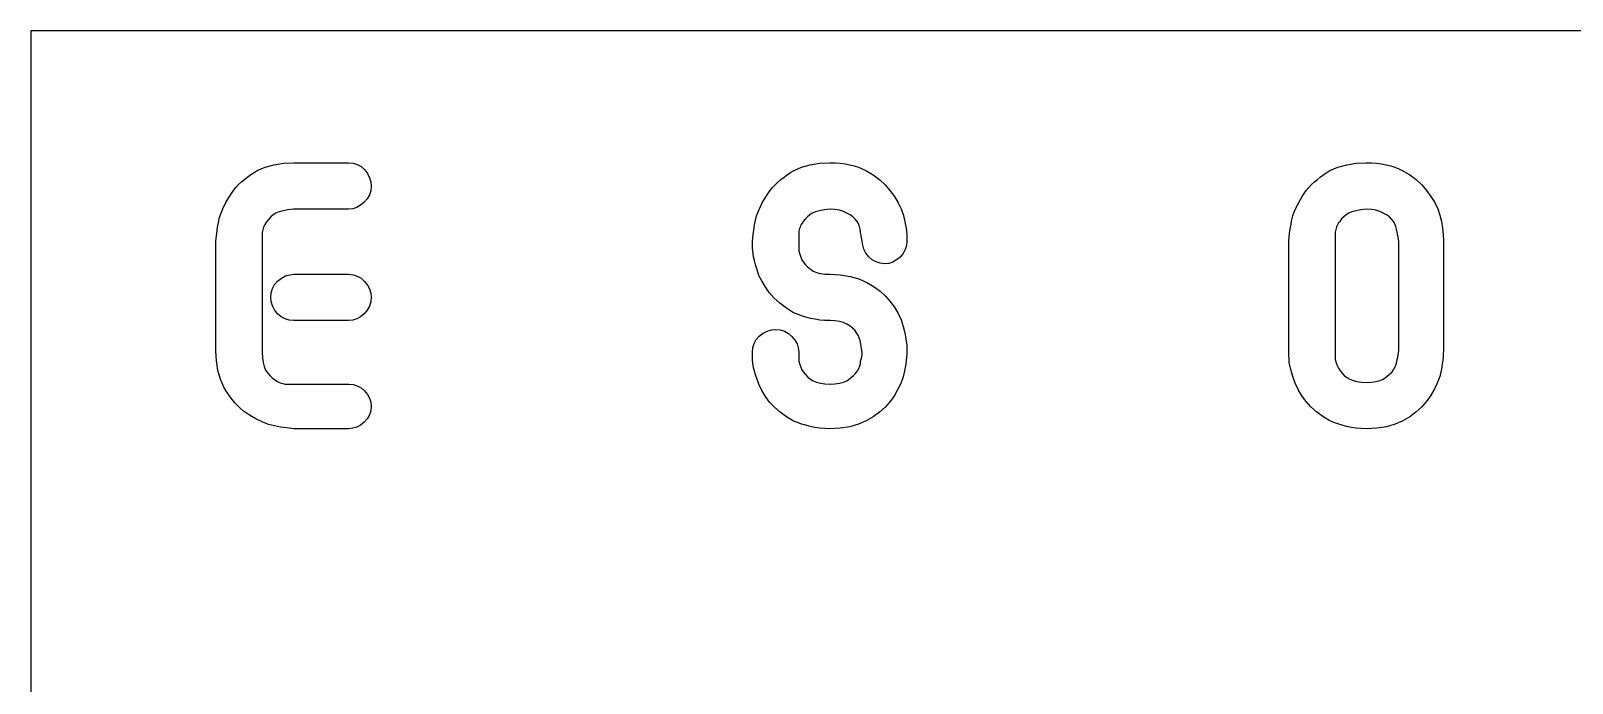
# Model space of a CAD drawing. Header units: metres. Extents: x 0 to 220, y 0 to 220.
# Drawn here: x 0 to 57.5, y 195.7 to 220 of the extents above; entities that cross this region are included whole.
import ezdxf

# ---------------------------------------------------------------- set-up
doc = ezdxf.new("R2010")
doc.units = ezdxf.units.M

msp = doc.modelspace()

# ---------------------------------------------------------------- linework, layer by layer
for p, q in [((220, 220), (0, 220)), ((0, 220), (0, 0)), ((8.44289, 214.784), (8.74132, 214.912)), ((8.74132, 214.912), (9.06764, 215.003)), ((9.06764, 215.003), (9.42183, 215.058)), ((9.42183, 215.058), (9.80389, 215.076)), ((9.80389, 215.076), (11.8459, 215.076)), ((11.8459, 215.076), (12.0133, 215.06)), ((12.0133, 215.06), (12.1686, 215.013)), ((12.1686, 215.013), (12.3118, 214.934)), ((12.3118, 214.934), (12.4429, 214.823)), ((28.4339, 214.781), (28.7311, 214.91)), ((28.7311, 214.91), (29.0559, 215.002)), ((29.0559, 215.002), (29.4081, 215.058)), ((29.4081, 215.058), (29.7879, 215.076)), ((29.7879, 215.076), (29.9845, 215.071)), ((29.9845, 215.071), (30.1741, 215.057)), ((30.1741, 215.057), (30.3569, 215.033)), ((30.3569, 215.033), (30.5329, 214.999)), ((30.5329, 214.999), (30.6998, 214.957)), ((30.6998, 214.957), (30.8546, 214.907)), ((48.4339, 214.784), (48.7311, 214.912)), ((48.7311, 214.912), (49.0559, 215.003)), ((49.0559, 215.003), (49.4081, 215.058)), ((49.4081, 215.058), (49.7879, 215.076)), ((49.7879, 215.076), (49.9845, 215.071)), ((49.9845, 215.071), (50.1741, 215.057)), ((50.1741, 215.057), (50.3569, 215.033)), ((50.3569, 215.033), (50.5329, 214.999)), ((50.5329, 214.999), (50.6998, 214.957)), ((50.6998, 214.957), (50.8546, 214.907)), ((7.74788, 214.26), (7.85539, 214.361)), ((7.85539, 214.361), (7.96988, 214.457)), ((7.96988, 214.457), (8.08832, 214.548)), ((8.08832, 214.548), (8.20663, 214.633)), ((8.20663, 214.633), (8.32483, 214.712)), ((8.32483, 214.712), (8.44289, 214.784)), ((12.4429, 214.823), (12.5522, 214.674)), ((12.5522, 214.674), (12.6304, 214.521)), ((12.6304, 214.521), (12.6772, 214.365)), ((12.6772, 214.365), (12.6929, 214.205)), ((27.7434, 214.252), (27.8503, 214.353)), ((27.8503, 214.353), (27.9639, 214.45)), ((27.9639, 214.45), (28.0814, 214.542)), ((28.0814, 214.542), (28.1989, 214.628)), ((28.1989, 214.628), (28.3164, 214.708)), ((28.3164, 214.708), (28.4339, 214.781)), ((30.8546, 214.907), (30.9973, 214.849)), ((30.9973, 214.849), (31.1279, 214.783)), ((31.1279, 214.783), (31.4068, 214.622)), ((31.4068, 214.622), (31.6494, 214.445)), ((31.6494, 214.445), (31.8557, 214.252)), ((47.7434, 214.26), (47.8503, 214.361)), ((47.8503, 214.361), (47.9639, 214.457)), ((47.9639, 214.457), (48.0814, 214.548)), ((48.0814, 214.548), (48.1989, 214.633)), ((48.1989, 214.633), (48.3164, 214.712)), ((48.3164, 214.712), (48.4339, 214.784)), ((50.8546, 214.907), (50.9973, 214.85)), ((50.9973, 214.85), (51.1279, 214.784)), ((51.1279, 214.784), (51.4068, 214.623)), ((51.4068, 214.623), (51.6494, 214.447)), ((51.6494, 214.447), (51.8557, 214.254)), ((7.26889, 213.591), (7.40263, 213.821)), ((7.40263, 213.821), (7.55389, 214.046)), ((7.55389, 214.046), (7.64738, 214.156)), ((7.64738, 214.156), (7.74788, 214.26)), ((12.6266, 213.879), (12.5438, 213.734)), ((12.6763, 214.036), (12.6266, 213.879)), ((12.6929, 214.205), (12.6763, 214.036)), ((27.2671, 213.576), (27.3999, 213.809)), ((27.3999, 213.809), (27.5499, 214.036)), ((27.5499, 214.036), (27.6433, 214.146)), ((27.6433, 214.146), (27.7434, 214.252)), ((31.8557, 214.252), (32.0259, 214.044)), ((32.0259, 214.044), (32.1973, 213.819)), ((32.1973, 213.819), (32.3384, 213.588)), ((47.2671, 213.591), (47.3999, 213.821)), ((47.3999, 213.821), (47.5499, 214.046)), ((47.5499, 214.046), (47.6433, 214.156)), ((47.6433, 214.156), (47.7434, 214.26)), ((51.8557, 214.254), (52.0259, 214.046)), ((52.0259, 214.046), (52.1973, 213.822)), ((52.1973, 213.822), (52.3384, 213.592)), ((7.05389, 213.114), (7.15263, 213.355)), ((7.15263, 213.355), (7.26889, 213.591)), ((9.13689, 213.193), (9.03983, 213.132)), ((9.25395, 213.245), (9.13689, 213.193)), ((9.40314, 213.288), (9.25395, 213.245)), ((9.58444, 213.323), (9.40314, 213.288)), ((9.79788, 213.348), (9.58444, 213.323)), ((11.8439, 213.348), (9.79788, 213.348)), ((12.0004, 213.364), (11.8439, 213.348)), ((12.1499, 213.411), (12.0004, 213.364)), ((12.2924, 213.491), (12.1499, 213.411)), ((12.4279, 213.601), (12.2924, 213.491)), ((12.5438, 213.734), (12.4279, 213.601)), ((27.0529, 213.095), (27.1514, 213.338)), ((27.1514, 213.338), (27.2671, 213.576)), ((29.1349, 213.193), (29.0383, 213.132)), ((29.2519, 213.245), (29.1349, 213.193)), ((29.4009, 213.288), (29.2519, 213.245)), ((29.5819, 213.323), (29.4009, 213.288)), ((29.7949, 213.348), (29.5819, 213.323)), ((29.9798, 213.339), (29.7949, 213.348)), ((30.1454, 213.31), (29.9798, 213.339)), ((30.2917, 213.262), (30.1454, 213.31)), ((30.5417, 213.13), (30.2917, 213.262)), ((32.3384, 213.588), (32.4492, 213.354)), ((32.4492, 213.354), (32.5299, 213.115)), ((47.0529, 213.114), (47.1514, 213.355)), ((47.1514, 213.355), (47.2671, 213.591)), ((49.1349, 213.195), (49.0383, 213.135)), ((49.2519, 213.246), (49.1349, 213.195)), ((49.4009, 213.289), (49.2519, 213.246)), ((49.5819, 213.323), (49.4009, 213.289)), ((49.7949, 213.348), (49.5819, 213.323)), ((49.9798, 213.339), (49.7949, 213.348)), ((50.1454, 213.31), (49.9798, 213.339)), ((50.2917, 213.263), (50.1454, 213.31)), ((50.5417, 213.13), (50.2917, 213.263)), ((52.3384, 213.592), (52.4492, 213.359)), ((52.4492, 213.359), (52.5299, 213.121)), ((6.93039, 212.432), (6.96289, 212.669)), ((6.96289, 212.669), (6.9817, 212.781)), ((6.9817, 212.781), (7.00314, 212.892)), ((7.00314, 212.892), (7.02721, 213.003)), ((7.02721, 213.003), (7.05389, 213.114)), ((8.6617, 212.625), (8.64813, 212.576)), ((8.67789, 212.674), (8.6617, 212.625)), ((8.69838, 212.724), (8.67789, 212.674)), ((8.72488, 212.776), (8.69838, 212.724)), ((8.75739, 212.83), (8.72488, 212.776)), ((8.79588, 212.885), (8.75739, 212.83)), ((8.86932, 212.978), (8.79588, 212.885)), ((8.95064, 213.06), (8.86932, 212.978)), ((9.03983, 213.132), (8.95064, 213.06)), ((26.9304, 212.406), (26.9629, 212.645)), ((26.9629, 212.645), (26.9816, 212.758)), ((26.9816, 212.758), (27.0029, 212.87)), ((27.0029, 212.87), (27.0266, 212.983)), ((27.0266, 212.983), (27.0529, 213.095)), ((28.6611, 212.624), (28.6479, 212.575)), ((28.6769, 212.673), (28.6611, 212.624)), ((28.6974, 212.724), (28.6769, 212.673)), ((28.7241, 212.775), (28.6974, 212.724)), ((28.7569, 212.829), (28.7241, 212.775)), ((28.7959, 212.884), (28.7569, 212.829)), ((28.8688, 212.977), (28.7959, 212.884)), ((28.9496, 213.06), (28.8688, 212.977)), ((29.0383, 213.132), (28.9496, 213.06)), ((30.6464, 213.057), (30.5417, 213.13)), ((30.7327, 212.977), (30.6464, 213.057)), ((30.8009, 212.89), (30.7327, 212.977)), ((30.8534, 212.798), (30.8009, 212.89)), ((30.8929, 212.7), (30.8534, 212.798)), ((30.9194, 212.597), (30.8929, 212.7)), ((32.5299, 213.115), (32.5872, 212.875)), ((32.5872, 212.875), (32.6281, 212.636)), ((32.6281, 212.636), (32.6527, 212.398)), ((46.9304, 212.432), (46.9629, 212.669)), ((46.9629, 212.669), (46.9816, 212.781)), ((46.9816, 212.781), (47.0029, 212.892)), ((47.0029, 212.892), (47.0266, 213.003)), ((47.0266, 213.003), (47.0529, 213.114)), ((48.6611, 212.635), (48.6479, 212.587)), ((48.6769, 212.683), (48.6611, 212.635)), ((48.6974, 212.733), (48.6769, 212.683)), ((48.7241, 212.784), (48.6974, 212.733)), ((48.7569, 212.837), (48.7241, 212.784)), ((48.7959, 212.891), (48.7569, 212.837)), ((48.8688, 212.983), (48.7959, 212.891)), ((48.9496, 213.064), (48.8688, 212.983)), ((49.0383, 213.135), (48.9496, 213.064)), ((50.6464, 213.057), (50.5417, 213.13)), ((50.7327, 212.978), (50.6464, 213.057)), ((50.8009, 212.891), (50.7327, 212.978)), ((50.8534, 212.799), (50.8009, 212.891)), ((50.8929, 212.701), (50.8534, 212.799)), ((50.9194, 212.598), (50.8929, 212.701)), ((52.5299, 213.121), (52.5872, 212.882)), ((52.5872, 212.882), (52.6281, 212.643)), ((52.6281, 212.643), (52.6527, 212.405)), ((6.90088, 212.168), (6.93039, 212.432)), ((6.90088, 208.064), (6.90088, 212.168)), ((8.63719, 212.527), (8.62889, 212.478)), ((8.62889, 212.478), (8.62889, 207.999)), ((8.64813, 212.576), (8.63719, 212.527)), ((26.9009, 212.139), (26.9304, 212.406)), ((26.9026, 212.016), (26.9009, 212.139)), ((28.6371, 212.526), (28.6289, 212.477)), ((28.6289, 212.477), (28.6289, 211.788)), ((28.6479, 212.575), (28.6371, 212.526)), ((30.9329, 212.488), (30.9194, 212.597)), ((30.9969, 212.155), (30.9329, 212.488)), ((31.0121, 211.999), (30.9969, 212.155)), ((32.6609, 212.16), (32.6448, 211.992)), ((32.6527, 212.398), (32.6609, 212.16)), ((46.9009, 212.168), (46.9304, 212.432)), ((46.9009, 208.064), (46.9009, 212.168)), ((48.6371, 212.539), (48.6289, 212.49)), ((48.6289, 212.49), (48.6289, 207.742)), ((48.6479, 212.587), (48.6371, 212.539)), ((50.9329, 212.49), (50.9194, 212.598)), ((50.9969, 212.158), (50.9329, 212.49)), ((50.9969, 208.074), (50.9969, 212.158)), ((52.6527, 212.405), (52.6609, 212.168)), ((52.6609, 212.168), (52.6609, 208.064)), ((26.9076, 211.898), (26.9026, 212.016)), ((26.9161, 211.787), (26.9076, 211.898)), ((26.9279, 211.682), (26.9161, 211.787)), ((26.9475, 211.568), (26.9279, 211.682)), ((26.9784, 211.43), (26.9475, 211.568)), ((28.6289, 211.788), (28.6651, 211.663)), ((28.6651, 211.663), (28.7049, 211.553)), ((28.7049, 211.553), (28.7481, 211.459)), ((31.0576, 211.85), (31.0121, 211.999)), ((31.1336, 211.708), (31.0576, 211.85)), ((31.2399, 211.572), (31.1336, 211.708)), ((31.3686, 211.457), (31.2399, 211.572)), ((32.4039, 211.56), (32.272, 211.45)), ((32.5163, 211.692), (32.4039, 211.56)), ((32.5966, 211.836), (32.5163, 211.692)), ((32.6448, 211.992), (32.5966, 211.836)), ((9.49689, 210.853), (9.65114, 210.9)), ((9.65114, 210.9), (9.80888, 210.916)), ((9.80888, 210.916), (11.8469, 210.916)), ((11.8469, 210.916), (12.0143, 210.9)), ((12.0143, 210.9), (12.1694, 210.849)), ((27.0205, 211.266), (26.9784, 211.43)), ((27.0739, 211.078), (27.0205, 211.266)), ((27.1467, 210.876), (27.0739, 211.078)), ((28.7481, 211.459), (28.7949, 211.38)), ((28.7949, 211.38), (28.8751, 211.274)), ((28.8751, 211.274), (28.9639, 211.181)), ((28.9639, 211.181), (29.0611, 211.102)), ((29.0611, 211.102), (29.1669, 211.035)), ((29.1669, 211.035), (29.2886, 210.983)), ((29.2886, 210.983), (29.4329, 210.946)), ((29.4329, 210.946), (29.5996, 210.924)), ((29.5996, 210.924), (29.7889, 210.916)), ((29.7889, 210.916), (30.1808, 210.897)), ((30.1808, 210.897), (30.5416, 210.84)), ((31.5109, 211.375), (31.3686, 211.457)), ((31.6666, 211.326), (31.5109, 211.375)), ((31.8359, 211.309), (31.6666, 211.326)), ((31.988, 211.325), (31.8359, 211.309)), ((32.1334, 211.372), (31.988, 211.325)), ((32.272, 211.45), (32.1334, 211.372)), ((8.96451, 210.229), (9.01138, 210.386)), ((9.01138, 210.386), (9.08951, 210.531)), ((9.08951, 210.531), (9.19888, 210.663)), ((9.19888, 210.663), (9.34613, 210.774)), ((9.34613, 210.774), (9.49689, 210.853)), ((12.1694, 210.849), (12.3122, 210.766)), ((12.3122, 210.766), (12.4429, 210.649)), ((12.4429, 210.649), (12.5522, 210.512)), ((12.5522, 210.512), (12.6304, 210.368)), ((12.6304, 210.368), (12.6772, 210.217)), ((27.2471, 210.669), (27.1467, 210.876)), ((27.3752, 210.458), (27.2471, 210.669)), ((27.5309, 210.242), (27.3752, 210.458)), ((30.5416, 210.84), (30.8713, 210.745)), ((30.8713, 210.745), (31.1699, 210.612)), ((31.1699, 210.612), (31.4356, 210.454)), ((31.4356, 210.454), (31.6669, 210.284)), ((8.94888, 210.059), (8.96451, 210.229)), ((8.96451, 209.9), (8.94888, 210.059)), ((9.01138, 209.743), (8.96451, 209.9)), ((9.08951, 209.591), (9.01138, 209.743)), ((12.6764, 209.884), (12.6269, 209.722)), ((12.6929, 210.059), (12.6764, 209.884)), ((12.6772, 210.217), (12.6929, 210.059)), ((27.7151, 210.031), (27.5309, 210.242)), ((27.9279, 209.835), (27.7151, 210.031)), ((28.1691, 209.652), (27.9279, 209.835)), ((31.6669, 210.284), (31.8636, 210.102)), ((31.8636, 210.102), (32.0259, 209.908)), ((32.0259, 209.908), (32.1968, 209.689)), ((9.19888, 209.441), (9.08951, 209.591)), ((9.33038, 209.331), (9.19888, 209.441)), ((9.47589, 209.252), (9.33038, 209.331)), ((9.63539, 209.204), (9.47589, 209.252)), ((9.80888, 209.188), (9.63539, 209.204)), ((11.8469, 209.188), (9.80888, 209.188)), ((12.0029, 209.204), (11.8469, 209.188)), ((12.1519, 209.252), (12.0029, 209.204)), ((12.2939, 209.331), (12.1519, 209.252)), ((12.4289, 209.441), (12.2939, 209.331)), ((12.5444, 209.575), (12.4289, 209.441)), ((12.6269, 209.722), (12.5444, 209.575)), ((28.4389, 209.483), (28.1691, 209.652)), ((28.5817, 209.423), (28.4389, 209.483)), ((28.7331, 209.368), (28.5817, 209.423)), ((28.8932, 209.317), (28.7331, 209.368)), ((29.0619, 209.272), (28.8932, 209.317)), ((29.2379, 209.236), (29.0619, 209.272)), ((29.4191, 209.209), (29.2379, 209.236)), ((29.6055, 209.194), (29.4191, 209.209)), ((29.7969, 209.188), (29.6055, 209.194)), ((29.9818, 209.18), (29.7969, 209.188)), ((30.1484, 209.155), (29.9818, 209.18)), ((32.1968, 209.689), (32.3366, 209.459)), ((32.3366, 209.459), (32.4453, 209.219)), ((32.4453, 209.219), (32.5229, 208.968)), ((27.0432, 208.479), (27.1539, 208.61)), ((27.1539, 208.61), (27.3031, 208.72)), ((27.3031, 208.72), (27.4559, 208.798)), ((27.4559, 208.798), (27.6121, 208.845)), ((27.6121, 208.845), (27.7719, 208.86)), ((27.7719, 208.86), (27.9413, 208.844)), ((27.9413, 208.844), (28.0984, 208.794)), ((28.0984, 208.794), (28.2433, 208.712)), ((28.2433, 208.712), (28.3759, 208.596)), ((28.3759, 208.596), (28.4866, 208.461)), ((30.2968, 209.114), (30.1484, 209.155)), ((30.4269, 209.056), (30.2968, 209.114)), ((30.5405, 208.987), (30.4269, 209.056)), ((30.6384, 208.911), (30.5405, 208.987)), ((30.7205, 208.828), (30.6384, 208.911)), ((30.7869, 208.738), (30.7205, 208.828)), ((30.8402, 208.644), (30.7869, 208.738)), ((30.8824, 208.546), (30.8402, 208.644)), ((32.5229, 208.968), (32.5833, 208.735)), ((32.5833, 208.735), (32.6264, 208.503)), ((6.91914, 207.682), (6.90088, 208.064)), ((26.9009, 208.013), (26.9167, 208.181)), ((26.9167, 208.181), (26.9641, 208.336)), ((26.9641, 208.336), (27.0432, 208.479)), ((28.4866, 208.461), (28.5656, 208.319)), ((28.5656, 208.319), (28.6131, 208.169)), ((28.6131, 208.169), (28.6289, 208.013)), ((30.9133, 208.447), (30.8824, 208.546)), ((30.9969, 208.011), (30.9133, 208.447)), ((32.6264, 208.503), (32.6523, 208.272)), ((32.6523, 208.272), (32.6609, 208.043)), ((32.6609, 208.043), (32.6582, 207.936)), ((46.9026, 207.902), (46.9009, 208.064)), ((50.9929, 207.981), (50.9969, 208.074)), ((52.6609, 208.064), (52.6582, 207.956)), ((6.97389, 207.327), (6.91914, 207.682)), ((8.62889, 207.999), (8.63664, 207.8)), ((8.63664, 207.8), (8.65988, 207.624)), ((8.65988, 207.624), (8.69864, 207.47)), ((8.69864, 207.47), (8.75288, 207.339)), ((26.9026, 207.851), (26.9009, 208.013)), ((26.9076, 207.713), (26.9026, 207.851)), ((26.9161, 207.599), (26.9076, 207.713)), ((26.9279, 207.508), (26.9161, 207.599)), ((26.9462, 207.422), (26.9279, 207.508)), ((28.6289, 208.013), (28.6289, 207.679)), ((28.6289, 207.679), (28.6652, 207.556)), ((28.6652, 207.556), (28.7051, 207.447)), ((28.7051, 207.447), (28.7487, 207.355)), ((30.8665, 207.405), (30.9034, 207.498)), ((30.9034, 207.498), (30.9255, 207.589)), ((30.9255, 207.589), (30.9329, 207.679)), ((30.9329, 207.679), (30.9609, 207.752)), ((30.9609, 207.752), (30.9809, 207.831)), ((30.9809, 207.831), (30.9929, 207.918)), ((30.9929, 207.918), (30.9969, 208.011)), ((32.6189, 207.566), (32.5975, 207.436)), ((32.6373, 207.697), (32.6189, 207.566)), ((32.6504, 207.821), (32.6373, 207.697)), ((32.6582, 207.936), (32.6504, 207.821)), ((46.9076, 207.763), (46.9026, 207.902)), ((46.9161, 207.648), (46.9076, 207.763)), ((46.9279, 207.556), (46.9161, 207.648)), ((46.9462, 207.468), (46.9279, 207.556)), ((46.9731, 207.363), (46.9462, 207.468)), ((48.6289, 207.742), (48.6652, 207.619)), ((48.6652, 207.619), (48.7051, 207.511)), ((48.7051, 207.511), (48.7487, 207.418)), ((50.8149, 207.375), (50.8665, 207.468)), ((50.8665, 207.468), (50.9034, 207.561)), ((50.9034, 207.561), (50.9255, 207.652)), ((50.9255, 207.652), (50.9329, 207.742)), ((50.9329, 207.742), (50.9609, 207.815)), ((50.9609, 207.815), (50.9809, 207.895)), ((50.9809, 207.895), (50.9929, 207.981)), ((52.5975, 207.453), (52.5744, 207.329)), ((52.6189, 207.584), (52.5975, 207.453)), ((52.6373, 207.716), (52.6189, 207.584)), ((52.6504, 207.84), (52.6373, 207.716)), ((52.6582, 207.956), (52.6504, 207.84)), ((7.06514, 207), (6.97389, 207.327)), ((7.19289, 206.7), (7.06514, 207)), ((8.75288, 207.339), (8.83064, 207.233)), ((8.83064, 207.233), (8.91188, 207.14)), ((8.91188, 207.14), (8.99664, 207.058)), ((8.99664, 207.058), (9.08488, 206.988)), ((9.08488, 206.988), (9.13945, 206.949)), ((9.13945, 206.949), (9.19214, 206.917)), ((9.19214, 206.917), (9.24295, 206.89)), ((9.24295, 206.89), (9.29189, 206.869)), ((9.29189, 206.869), (9.34039, 206.853)), ((26.9731, 207.32), (26.9462, 207.422)), ((27.0087, 207.201), (26.9731, 207.32)), ((27.0529, 207.065), (27.0087, 207.201)), ((27.1405, 206.819), (27.0529, 207.065)), ((28.7487, 207.355), (28.7959, 207.277)), ((28.7959, 207.277), (28.8763, 207.173)), ((28.8763, 207.173), (28.9654, 207.082)), ((28.9654, 207.082), (29.0633, 207.004)), ((29.0633, 207.004), (29.1699, 206.938)), ((29.1699, 206.938), (29.2922, 206.887)), ((29.2922, 206.887), (29.4371, 206.85)), ((30.1454, 206.852), (30.2917, 206.891)), ((30.2917, 206.891), (30.4189, 206.945)), ((30.4189, 206.945), (30.5479, 207.036)), ((30.5479, 207.036), (30.6569, 207.127)), ((30.6569, 207.127), (30.7459, 207.219)), ((30.7459, 207.219), (30.8149, 207.312)), ((30.8149, 207.312), (30.8665, 207.405)), ((32.5229, 207.09), (32.4295, 206.84)), ((32.5495, 207.198), (32.5229, 207.09)), ((32.5744, 207.313), (32.5495, 207.198)), ((32.5975, 207.436), (32.5744, 207.313)), ((47.0087, 207.242), (46.9731, 207.363)), ((47.0529, 207.104), (47.0087, 207.242)), ((47.1405, 206.853), (47.0529, 207.104)), ((48.7487, 207.418), (48.7959, 207.341)), ((48.7959, 207.341), (48.8763, 207.237)), ((48.8763, 207.237), (48.9654, 207.145)), ((48.9654, 207.145), (49.0633, 207.067)), ((49.0633, 207.067), (49.1699, 207.001)), ((49.1699, 207.001), (49.2922, 206.95)), ((49.2922, 206.95), (49.4371, 206.914)), ((49.4371, 206.914), (49.6047, 206.892)), ((49.6047, 206.892), (49.7949, 206.884)), ((49.7949, 206.884), (49.9798, 206.892)), ((49.9798, 206.892), (50.1454, 206.916)), ((50.1454, 206.916), (50.2917, 206.955)), ((50.2917, 206.955), (50.4189, 207.009)), ((50.4189, 207.009), (50.5479, 207.1)), ((50.5479, 207.1), (50.6569, 207.191)), ((50.6569, 207.191), (50.7459, 207.283)), ((50.7459, 207.283), (50.8149, 207.375)), ((52.5229, 207.104), (52.4295, 206.852)), ((52.5495, 207.213), (52.5229, 207.104)), ((52.5744, 207.329), (52.5495, 207.213)), ((7.26538, 206.582), (7.19289, 206.7)), ((7.34389, 206.464), (7.26538, 206.582)), ((7.42839, 206.346), (7.34389, 206.464)), ((7.51889, 206.227), (7.42839, 206.346)), ((9.34039, 206.853), (9.38889, 206.84)), ((9.38889, 206.84), (9.43739, 206.829)), ((9.43739, 206.829), (9.48589, 206.82)), ((9.48589, 206.82), (11.8499, 206.82)), ((11.8499, 206.82), (12.0164, 206.804)), ((12.0164, 206.804), (12.1709, 206.756)), ((12.1709, 206.756), (12.3134, 206.676)), ((12.3134, 206.676), (12.4439, 206.563)), ((12.4439, 206.563), (12.5528, 206.431)), ((12.5528, 206.431), (12.6306, 206.293)), ((12.6306, 206.293), (12.6773, 206.147)), ((27.2514, 206.585), (27.1405, 206.819)), ((27.3855, 206.362), (27.2514, 206.585)), ((27.5429, 206.151), (27.3855, 206.362)), ((29.4371, 206.85), (29.6047, 206.828)), ((29.6047, 206.828), (29.7949, 206.82)), ((29.7949, 206.82), (29.9798, 206.828)), ((29.9798, 206.828), (30.1454, 206.852)), ((32.1805, 206.374), (32.0249, 206.157)), ((32.3154, 206.602), (32.1805, 206.374)), ((32.4295, 206.84), (32.3154, 206.602)), ((47.2514, 206.614), (47.1405, 206.853)), ((47.3855, 206.386), (47.2514, 206.614)), ((47.5429, 206.171), (47.3855, 206.386)), ((52.1805, 206.382), (52.0249, 206.164)), ((52.3154, 206.612), (52.1805, 206.382)), ((52.4295, 206.852), (52.3154, 206.612)), ((7.61501, 206.113), (7.51889, 206.227)), ((7.71539, 206.005), (7.61501, 206.113)), ((7.82001, 205.904), (7.71539, 206.005)), ((7.92889, 205.81), (7.82001, 205.904)), ((8.15352, 205.659), (7.92889, 205.81)), ((12.6764, 205.826), (12.6269, 205.67)), ((12.6929, 205.995), (12.6764, 205.826)), ((12.6773, 206.147), (12.6929, 205.995)), ((27.7257, 205.954), (27.5429, 206.151)), ((27.9351, 205.77), (27.7257, 205.954)), ((28.1712, 205.599), (27.9351, 205.77)), ((31.6401, 205.769), (31.4074, 205.599)), ((31.8459, 205.955), (31.6401, 205.769)), ((32.0249, 206.157), (31.8459, 205.955)), ((47.7257, 205.97), (47.5429, 206.171)), ((47.9351, 205.782), (47.7257, 205.97)), ((48.1712, 205.608), (47.9351, 205.782)), ((51.6401, 205.773), (51.4074, 205.603)), ((51.8459, 205.961), (51.6401, 205.773)), ((52.0249, 206.164), (51.8459, 205.961)), ((8.38339, 205.525), (8.15352, 205.659)), ((8.61852, 205.408), (8.38339, 205.525)), ((8.85889, 205.309), (8.61852, 205.408)), ((8.97032, 205.283), (8.85889, 205.309)), ((9.08163, 205.259), (8.97032, 205.283)), ((9.19283, 205.237), (9.08163, 205.259)), ((9.30389, 205.218), (9.19283, 205.237)), ((9.53989, 205.186), (9.30389, 205.218)), ((9.80389, 205.156), (9.53989, 205.186)), ((11.8459, 205.156), (9.80389, 205.156)), ((12.0019, 205.171), (11.8459, 205.156)), ((12.1511, 205.217), (12.0019, 205.171)), ((12.2934, 205.293), (12.1511, 205.217)), ((12.4289, 205.399), (12.2934, 205.293)), ((12.5444, 205.528), (12.4289, 205.399)), ((12.6269, 205.67), (12.5444, 205.528)), ((28.4339, 205.442), (28.1712, 205.599)), ((28.5762, 205.384), (28.4339, 205.442)), ((28.7271, 205.33), (28.5762, 205.384)), ((28.8867, 205.282), (28.7271, 205.33)), ((29.0549, 205.238), (28.8867, 205.282)), ((29.2305, 205.202), (29.0549, 205.238)), ((29.4111, 205.177), (29.2305, 205.202)), ((29.597, 205.161), (29.4111, 205.177)), ((29.7879, 205.156), (29.597, 205.161)), ((30.1785, 205.174), (29.7879, 205.156)), ((30.5354, 205.229), (30.1785, 205.174)), ((30.8585, 205.319), (30.5354, 205.229)), ((31.1479, 205.446), (30.8585, 205.319)), ((31.4074, 205.599), (31.1479, 205.446)), ((48.4339, 205.448), (48.1712, 205.608)), ((48.5762, 205.388), (48.4339, 205.448)), ((48.7271, 205.334), (48.5762, 205.388)), ((48.8867, 205.284), (48.7271, 205.334)), ((49.0549, 205.239), (48.8867, 205.284)), ((49.2305, 205.203), (49.0549, 205.239)), ((49.4111, 205.177), (49.2305, 205.203)), ((49.597, 205.161), (49.4111, 205.177)), ((49.7879, 205.156), (49.597, 205.161)), ((50.1785, 205.175), (49.7879, 205.156)), ((50.5354, 205.229), (50.1785, 205.175)), ((50.8585, 205.321), (50.5354, 205.229)), ((51.1479, 205.448), (50.8585, 205.321)), ((51.4074, 205.603), (51.1479, 205.448))]:
    msp.add_line(p, q)

doc.saveas('drawing.dxf')
